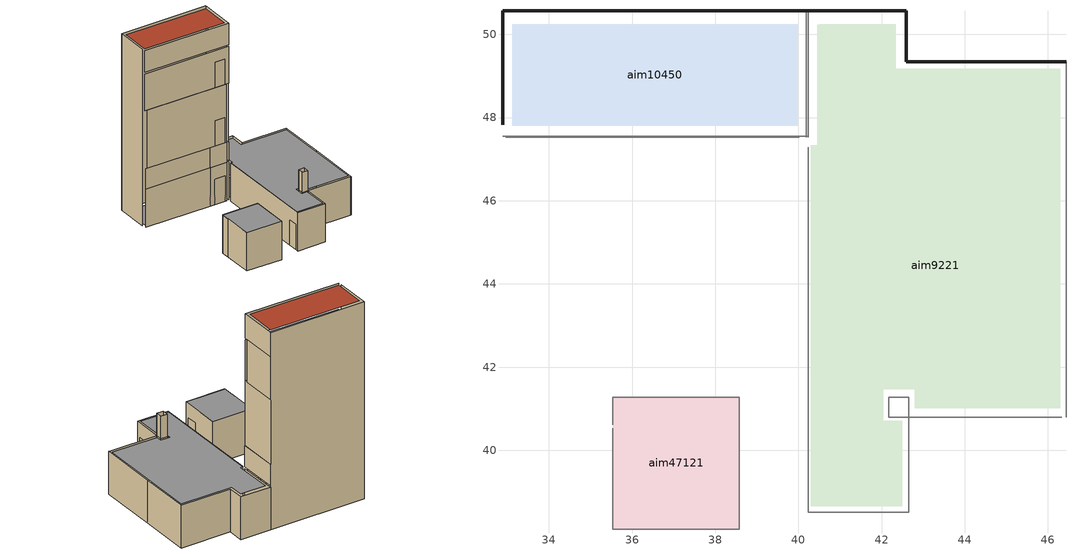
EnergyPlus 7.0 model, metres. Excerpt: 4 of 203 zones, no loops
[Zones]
aim9221
 floor to aim9438 (aim0068): 40.3,38.65 40.3,47.34 40.45,47.34 40.45,50.23 42.35,50.23 42.35,49.16 46.3,49.16 46.3,41.01 42.8,41.01 42.8,41.47 42.04,41.47 42.04,40.71 42.5,40.71 42.5,38.65 z147.68
 floor ground (aim0083): 40.36,38.67 40.36,47.27 40.51,47.27 40.51,50.24 42.34,50.24 42.34,49.18 46.3,49.18 46.3,41.03 42.8,41.03 42.8,41.49 42.04,41.49 42.04,40.65 42.49,40.65 42.49,38.67 z144.48
 wall outside (aim0014): 46.43,49.34 42.59,49.34 42.59,50.56 40.23,50.56 z144.48:147.68
 wall to aim10450 (construction-31): 40.23,50.56 40.23,47.53 z144.48:147.63
 wall to aim15365 (construction-31): 40.23,39.64 40.23,38.72 z144.48:146.61; 40.23,38.51,147.68 40.23,47.28,147.68 40.23,47.28,144.48 40.23,39.64,144.48 40.23,39.64,146.61 40.23,38.72,146.61 40.23,38.72,144.48 40.23,38.51,144.48
 wall to aim0381 (construction-31): 40.23,38.51 42.65,38.51 z144.48:147.68
 wall to aim49198 (construction-31): 42.65,38.73 42.65,39.64 z144.48:146.61; 42.65,40.8 46.33,40.8 z144.48:147.68; 42.65,38.73,144.48 42.65,38.73,146.61 42.65,39.64,146.61 42.65,39.64,144.48 42.65,40.8,144.48 42.65,40.8,147.68 42.65,38.51,147.68 42.65,38.51,144.48
 wall to aim49501 (construction-31): 42.65,40.8 42.17,40.8 42.17,41.28 42.65,41.28 42.65,40.8 z144.48:147.68
 wall to aim49580 (construction-31): 46.43,40.8 46.43,45.37 z144.48:147.68
 wall to aim9266 (construction-31): 46.43,45.37 46.43,49.34 z144.48:147.68
aim10450
 floor ground (aim0083): 33.12,47.81 33.12,50.24 39.98,50.24 39.98,47.81 z144.48
 wall outside (aim0014): 32.89,50.56 32.89,47.83 z144.48:159.26; 32.89,50.56,144.48 32.89,50.56,159.26 40.23,50.56,159.26 40.23,50.56,154.23 40.19,50.56,154.23 40.19,50.56,149.35 40.23,50.56,149.35 40.23,50.56,144.48
 wall to aim15365 (construction-31): 38.98,47.53 39.89,47.53 z144.48:146.61; 38.58,47.53 40.03,47.53 z147.68:149.35; 38.98,47.53,144.48 38.98,47.53,146.61 39.89,47.53,146.61 39.89,47.53,144.48 40.03,47.53,144.48 40.03,47.53,147.68 38.58,47.53,147.68 38.58,47.53,144.48
 wall to aim46735 (construction-31): 32.97,47.53 38.58,47.53 z144.48:147.68
 wall to aim15639 (construction-31): 32.97,47.53 38.58,47.53 z147.68:149.35
 wall to aim9438 (construction-31): 40.23,47.53 40.23,50.56 z147.78:149.35
 wall to aim0381 (construction-31): 38.99,47.55 39.9,47.55 z154.23:156.36; 32.89,47.55 40.23,47.55 z157.45:159.26; 40.23,47.55 40.23,50.56 z157.43:159.26; 38.99,47.53 39.9,47.53 z149.35:151.49; 38.99,47.55,154.23 38.99,47.55,156.36 39.9,47.55,156.36 39.9,47.55,154.23 40.23,47.55,154.23 40.23,47.55,157.3 32.89,47.55,157.3 32.89,47.55,154.23; 38.99,47.53,149.35 38.99,47.53,151.49 39.9,47.53,151.49 39.9,47.53,149.35 39.98,47.53,149.35 39.98,47.53,154.23 33.11,47.53,154.23 33.11,47.53,149.35
 wall to aim10658 (construction-31): 40.23,47.8 40.23,50.56 z154.23:157.43
 wall to aim10581 (construction-31): 40.19,47.53 40.19,50.56 z149.35:154.23
 roof outside (aim0073): 33.05,47.8 39.98,47.8 39.98,50.23 33.05,50.23 z159.26
aim47121
 floor to aim16176 (aim0068): 35.54,38.11 35.54,41.28 38.58,41.28 38.58,38.11 z147.68
 floor ground (aim0083): 35.54,38.11 35.54,41.28 38.58,41.28 38.58,38.11 z144.48
 wall to aim15365 (construction-31): 38.58,38.32 38.58,39.24 z144.48:146.61; 35.54,40.53 35.54,38.11 z144.48:147.68; 38.58,38.11,144.48 38.58,38.32,144.48 38.58,38.32,146.61 38.58,39.24,146.61 38.58,39.24,144.48 38.58,41.28,144.48 38.58,41.28,147.68 38.58,38.11,147.68
 wall to aim16217 (construction-31): 35.54,41.28 35.54,40.61 z144.48:147.63
 wall to aim47008 (construction-31): 35.54,38.11 38.58,38.11 z144.48:147.68
 wall to aim46735 (construction-31): 38.58,41.28 35.54,41.28 z144.48:147.68
aim49501
 wall to aim9438 (construction-31): 42.17,40.8 42.65,40.8 42.65,41.28 42.17,41.28 42.17,40.8 z147.68:149.35
[Site:Location]
Waltham  MA United States: Latitude {deg}=42.408; Longitude {deg}=-71.2527; Time Zone {hr}=-5.93773; Elevation {m}=45
[Site:GroundTemperature:BuildingSurface]
18.89, 18.92, 19.02, 19.12, 19.21, 19.23, 19.07, 19.32, 19.09, 19.21, 19.13, 18.96
[SizingPeriod:DesignDay] Day of Month=21; Humidity Indicating Type=Wet-Bulb
Name | Maximum Dry-Bulb Temperature {C} | Wet-Bulb at Max {C} | Barometric Pressure {Pa} | Wind Speed {m/s} | Wind Direction {deg} | Month | Day Type | Daily Dry-Bulb Temperature Range {deltaC} | Barometric Pressure {Pa}}
GBS_04R20_265135 Winter | -13.7 | -13.7 | 99400 | 7.5 | 320 | 1 | WinterDesignDay
GBS_04R20_265135 Summer | 30.7 | 21.9 |  | 0 | 0 | 7 | SummerDesignDay | 8.5 | 99800
[BUILDING]
Project Name: Building Azimuth=0; Building Terrain=Suburbs; Loads Convergence Tolerance=4E-02; Temperature Convergence Tolerance=4E-01; Solar Distribution=MinimalShadowing; Max Number of Warmup Days=25; Minimum Number of Warmup Days=6
[MATERIAL]
aim0017: Rough, 0.2032, 0.53, 1280, 840, 0.9, 0.75, 0.75
aim0076: Rough, 0.1016, 0.89, 1920, 790, 0.9, 0.75, 0.75
aim0086: Rough, 0.0127, 0.06, 288, 1380, 0.9, 0.75, 0.75
aim0092: Rough, 0.2, 1.9, 2300, 840, 0.9, 0.75, 0.75
mat-353: Smooth, 0.01588, 0.160266, 800.923, 837.36, 0.9, 0.75, 0.75
[MATERIAL:AirGap]
mat-464: 0.109188
[CONSTRUCTION]
aim0014: aim0017, aim0017
aim0068: aim0017
aim0073: aim0076
aim0083: aim0086, aim0092
construction-31: mat-353, mat-464, mat-353
[ZONE]
aim9221: 0, 0, 0, 0, 1, 1, 3.26822, 178.308, 54.55803
aim10450: 0, 0, 0, 0, 1, 1, 10.5245, 265.557, 25.23236
aim47121: 0, 0, 0, 0, 1, 1, 2.87505, 27.79403, 9.66731
aim49501: 0, 0, 0, 0, 1, 1, 465.925, 0.43331, 0.00093
[PEOPLE]
people-aim9221: aim9221, aim0136, People, 5.45578, 0.5, 0.555556, aim9221-peep-activ-level
people-aim10450: aim10450, aim0136, People, 1.66979, 0.5, 0.555556, aim10450-peep-activ-level
people-aim47121: aim47121, aim0136, People, 0.966718, 0.5, 0.555556, aim47121-peep-activ-level
people-aim49501: aim49501, peopleSched-19, People, 0, 0.5, 0.555556, aim49501-peep-activ-level
[LIGHTS] Design Level Calculation Method=LightingLevel; Return Air Fraction=0; Fraction Radiant=0.35; Fraction Visible=0.25; Fraction Replaceable.=0; LightEndUseKey=GeneralLights
Name | Zone | Schedule | Design Level
lights-aim9221 | aim9221 | aim0130 | 763.435
lights-aim10450 | aim10450 | aim0130 | 353.079
lights-aim47121 | aim47121 | aim0130 | 135.275
lights-aim49501 | aim49501 | LightSched-6 | 0.0118482
[ElectricEquipment] Design Level Calculation Method=EquipmentLevel; Fraction Latent=0; Fraction Radiant=0.3; Fraction Lost=0; Default end use category=0
Name | Zone | Schedule | Design Level
electrical-aim9221 | aim9221 | aim0130 | 880.887
electrical-aim10450 | aim10450 | aim0130 | 407.398
electrical-aim47121 | aim47121 | aim0130 | 156.087
electrical-aim49501 | aim49501 | EquipSched-6 | 0
[Schedule:Day:Interval]
aim0127: NO, 6:00, 0, 7:00, 0.1, 8:00, 0.3, 12:00, 0.9, 13:00, 0.8, 17:00, 0.9, 18:00, 0.5, 20:00, 0.3, 22:00, 0.2, 24:00, 0
aim0133; ds-205-Occ: NO, 7:00, 0, 8:00, 0.1, 9:00, 0.2, 11:00, 0.95, 13:00, 0.45, 18:00, 0.95, 19:00, 0.3, 22:00, 0.1, 24:00, 0
ds-202-Equip: NO, 7:00, 0.21098, 8:00, 0.3, 12:00, 0.9, 13:00, 0.8, 17:00, 0.9, 18:00, 0.5, 20:00, 0.3, 22:00, 0.2, 24:00, 0.21098
ds-200-Equip: NO, 8:00, 0.21098, 12:00, 0.3, 17:00, 0.15, 24:00, 0.21098
ds-201-Equip: NO, 24:00, 0.21098
ds-203-Occ: NO, 7:00, 0, 9:00, 0.1, 13:00, 0.3, 18:00, 0.1, 24:00, 0
ds-204-Occ: NO, 24:00, 0
ds-202-Light: NO, 7:00, 0.156978, 8:00, 0.3, 12:00, 0.9, 13:00, 0.8, 17:00, 0.9, 18:00, 0.5, 20:00, 0.3, 22:00, 0.2, 24:00, 0.156978
ds-200-Light: NO, 8:00, 0.156978, 12:00, 0.3, 17:00, 0.15, 24:00, 0.156978
ds-201-Light: NO, 24:00, 0.156978
[Schedule:Week:Daily]
aim0128: aim0127, aim0127, aim0127, aim0127, aim0127, aim0127, aim0127, aim0127, aim0127, aim0127, aim0127, aim0127
aim0134: aim0133, aim0133, aim0133, aim0133, aim0133, aim0133, aim0133, aim0133, aim0133, aim0133, aim0133, aim0133
ws-57-Equip: ds-201-Equip, ds-202-Equip, ds-202-Equip, ds-202-Equip, ds-202-Equip, ds-202-Equip, ds-200-Equip, ds-201-Equip, ds-202-Equip, ds-201-Equip, ds-201-Equip, ds-201-Equip
ws-11-Occ: ds-204-Occ, ds-205-Occ, ds-205-Occ, ds-205-Occ, ds-205-Occ, ds-205-Occ, ds-203-Occ, ds-204-Occ, ds-205-Occ, ds-204-Occ, ds-204-Occ, ds-204-Occ
ws-57-Light: ds-201-Light, ds-202-Light, ds-202-Light, ds-202-Light, ds-202-Light, ds-202-Light, ds-200-Light, ds-201-Light, ds-202-Light, ds-201-Light, ds-201-Light, ds-201-Light
[Schedule:Year]
aim0130: Fraction, aim0128, 01, 01, 12, 31
aim0136: Fraction, aim0134, 01, 01, 12, 31
EquipSched-6: Fraction, ws-57-Equip, 01, 01, 12, 31
peopleSched-19: Fraction, ws-11-Occ, 01, 01, 12, 31
LightSched-6: Fraction, ws-57-Light, 01, 01, 12, 31
[Schedule:Compact]
aim9221-peep-activ-level; aim10450-peep-activ-level; aim47121-peep-activ-level: Any Number, Through: 12/31, For: AllDays, Until: 24:00, 131.882
aim49501-peep-activ-level: Any Number, Through: 12/31, For: AllDays, Until: 24:00
